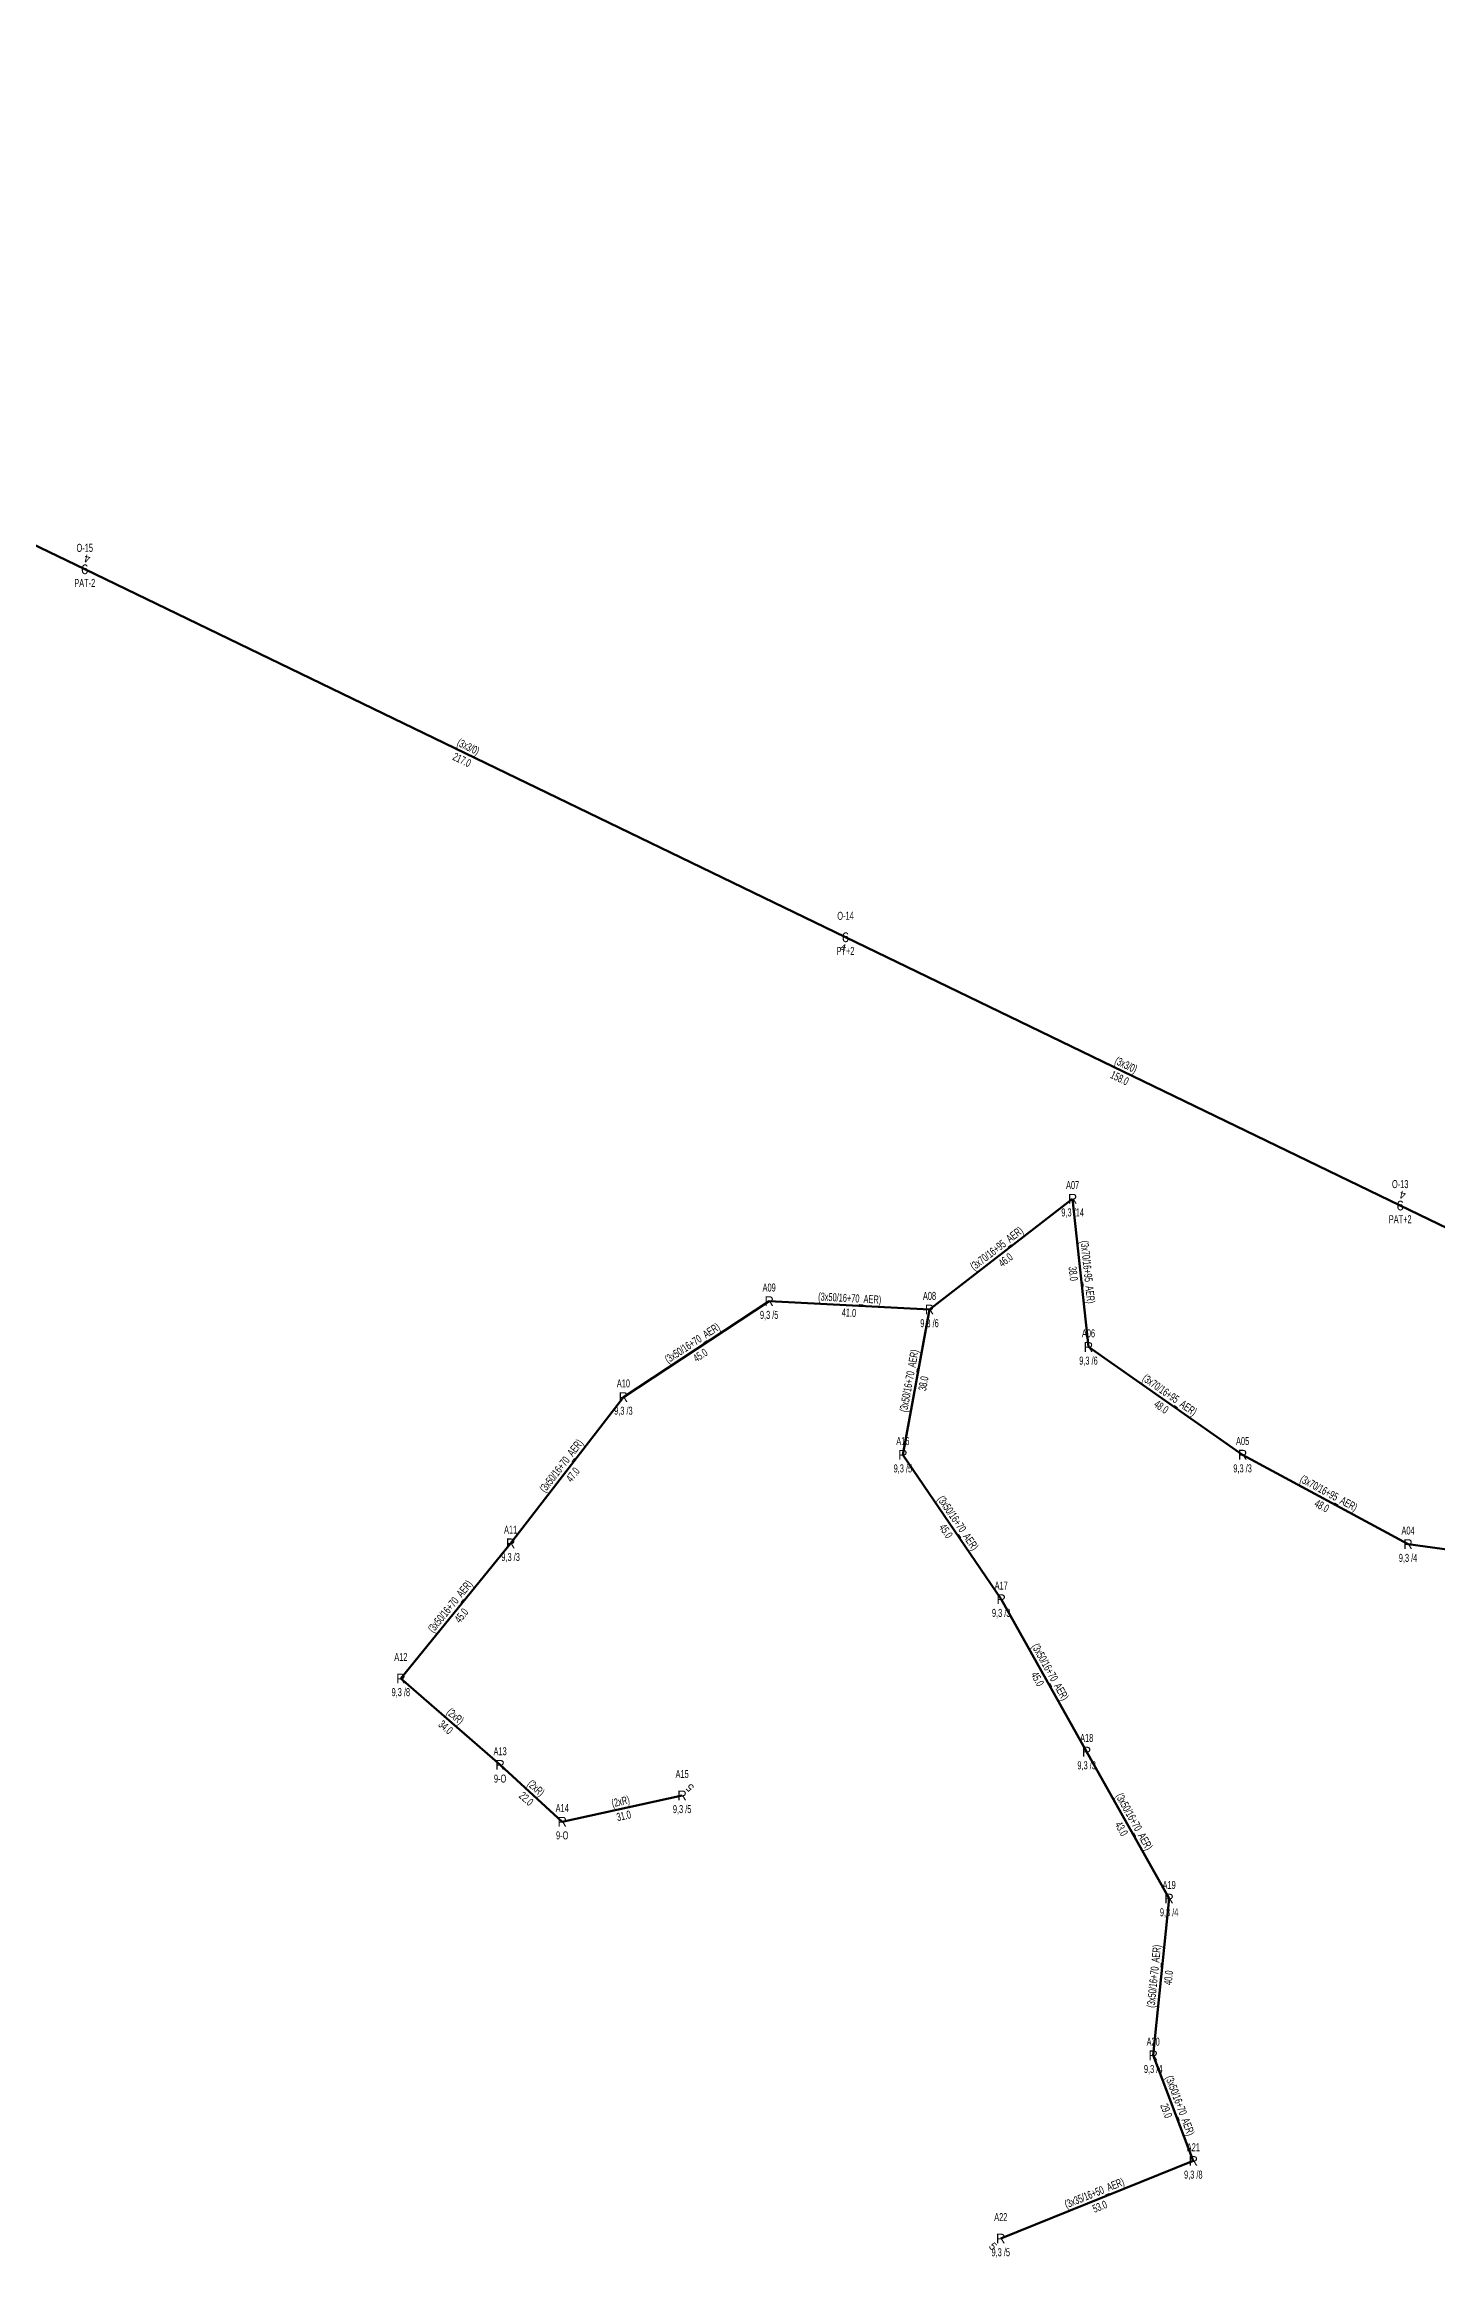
# Model space of a CAD drawing. Header units: millimetres. Extents: x 635683 to 638848, y 4083109 to 4086793.
# Drawn here: x 637685 to 638042, y 4083714 to 4084281 of the extents above; entities that cross this region are included whole.
import ezdxf
from ezdxf.enums import TextEntityAlignment as Align

# ---------------------------------------------------------------- set-up
doc = ezdxf.new("R2010")
doc.units = ezdxf.units.MM
for name, color, linetype, lineweight in [('DIREK_AG_MEVCUT', 120, 'Continuous', 25), ('DIREK_ENH_MEVCUT', 6, 'Continuous', 25), ('HAT_AG_HAVAI_MEVCUT', 126, 'Continuous', 50), ('HAT_ENH_HAVAI_MEVCUT', 6, 'Continuous', 70)]:
    doc.layers.add(name, color=color, linetype=linetype, lineweight=lineweight)
doc.styles.add('Direk', font='B_CAD')
doc.styles.get("Standard").update_dxf_attribs({"font": 'Arial'})

msp = doc.modelspace()

# ---------------------------------------------------------------- linework, layer by layer
at = {"layer": 'HAT_AG_HAVAI_MEVCUT'}
for p, q in [((637948.835, 4083985.03), (637912.163, 4083956.643)), ((637952.898, 4083947.053), (637948.835, 4083985.03)), ((637871.071, 4083958.782), (637833.714, 4083934.221)), ((637912.163, 4083956.643), (637871.071, 4083958.782)), ((637912.163, 4083956.643), (637905.334, 4083919.44)), ((637992.399, 4083919.448), (637952.898, 4083947.053)), ((637833.714, 4083934.221), (637804.815, 4083896.736)), ((637905.334, 4083919.44), (637930.534, 4083882.416)), ((638034.797, 4083896.515), (637992.399, 4083919.448)), ((637804.815, 4083896.736), (637776.675, 4083862.104)), ((638075.445, 4083890.897), (638034.797, 4083896.515)), ((637930.534, 4083882.416), (637952.433, 4083843.366)), ((637802.12, 4083839.957), (637776.675, 4083862.104)), ((637952.433, 4083843.366), (637973.571, 4083805.705)), ((637818.036, 4083825.405), (637802.12, 4083839.957)), ((637848.764, 4083832.138), (637818.036, 4083825.405)), ((637973.571, 4083805.705), (637969.482, 4083765.547)), ((637969.482, 4083765.547), (637979.767, 4083738.489)), ((637979.767, 4083738.489), (637930.425, 4083718.588))]:
    msp.add_line(p, q, dxfattribs=at)
at = {"layer": 'HAT_ENH_HAVAI_MEVCUT'}
for p, q in [((637695.675, 4084146.329), (637417.511, 4084280.859)), ((637890.634, 4084052.038), (637695.675, 4084146.329)), ((638032.782, 4083983.29), (637890.634, 4084052.038)), ((638032.782, 4083983.29), (638180.341, 4083911.925))]:
    msp.add_line(p, q, dxfattribs=at)

# ---------------------------------------------------------------- texts
at = {"layer": 'DIREK_AG_MEVCUT', "linetype": 'ByBlock', "width": 0.53}
for s, p in [('A07', (637948.835, 4083988.53)), ('9,3 /14', (637948.835, 4083981.53)), ('A09', (637871.071, 4083962.282)), ('A08', (637912.163, 4083960.143)), ('9,3 /5', (637871.071, 4083955.282)), ('9,3 /6', (637912.163, 4083953.143)), ('A06', (637952.898, 4083950.553)), ('9,3 /6', (637952.898, 4083943.553)), ('A10', (637833.714, 4083937.721)), ('9,3 /3', (637833.714, 4083930.721)), ('A16', (637905.334, 4083922.94)), ('A05', (637992.399, 4083922.948)), ('9,3 /5', (637905.334, 4083915.94)), ('9,3 /3', (637992.399, 4083915.948)), ('A11', (637804.815, 4083900.236)), ('A04', (638034.797, 4083900.015)), ('9,3 /3', (637804.815, 4083893.236)), ('9,3 /4', (638034.797, 4083893.015)), ('A17', (637930.534, 4083885.916)), ('9,3 /3', (637930.534, 4083878.916)), ('A12', (637776.675, 4083867.604)), ('9,3 /8', (637776.675, 4083858.604)), ('A18', (637952.433, 4083846.866)), ('A13', (637802.12, 4083843.457)), ('9,3 /3', (637952.433, 4083839.866)), ('9-O', (637802.12, 4083836.457)), ('A15', (637848.764, 4083837.638)), ('A14', (637818.036, 4083828.905)), ('9,3 /5', (637848.764, 4083828.638)), ('9-O', (637818.036, 4083821.905)), ('A19', (637973.571, 4083809.205)), ('9,3 /4', (637973.571, 4083802.205)), ('A20', (637969.482, 4083769.047)), ('9,3 /4', (637969.482, 4083762.047)), ('A21', (637979.767, 4083741.989)), ('9,3 /8', (637979.767, 4083734.989)), ('A22', (637930.425, 4083724.088)), ('9,3 /5', (637930.425, 4083715.088))]:
    msp.add_text(s, height=2.05, dxfattribs=at).set_placement(p, align=Align.MIDDLE_CENTER)
at = {"layer": 'DIREK_AG_MEVCUT', "linetype": 'ByBlock', "style": 'Direk'}
for p in [(637948.835, 4083985.03), (637871.071, 4083958.782), (637912.163, 4083956.643), (637952.898, 4083947.053), (637833.714, 4083934.221), (637905.334, 4083919.44), (637992.399, 4083919.448), (637804.815, 4083896.736), (638034.797, 4083896.515), (637930.534, 4083882.416), (637776.675, 4083862.104), (637802.12, 4083839.957), (637952.433, 4083843.366), (637848.764, 4083832.138), (637818.036, 4083825.405), (637973.571, 4083805.705), (637969.482, 4083765.547), (637979.767, 4083738.489), (637930.425, 4083718.588)]:
    msp.add_text('R', height=2.5, dxfattribs=at).set_placement(p, align=Align.MIDDLE_CENTER)
at = {"layer": 'DIREK_AG_MEVCUT', "color": 32, "style": 'Direk'}
for rotation, p in [(495.000001, (637850.743899, 4083834.117899)), (315.000001, (637928.445101, 4083716.608101))]:
    msp.add_text('5', height=2, rotation=rotation, dxfattribs=at).set_placement(p, align=Align.MIDDLE_CENTER)
at = {"layer": 'DIREK_ENH_MEVCUT', "linetype": 'ByBlock', "width": 0.53}
for s, p in [('O-15', (637695.675, 4084151.829)), ('PAT-2', (637695.675, 4084142.829)), ('O-14', (637890.634, 4084057.538)), ('PT+2', (637890.634, 4084048.538)), ('O-13', (638032.782, 4083988.79)), ('PAT+2', (638032.782, 4083979.79))]:
    msp.add_text(s, height=2.05, dxfattribs=at).set_placement(p, align=Align.MIDDLE_CENTER)
at = {"layer": 'DIREK_ENH_MEVCUT', "linetype": 'ByBlock', "style": 'Direk'}
for p in [(637695.675, 4084146.329), (637890.634, 4084052.038), (638032.782, 4083983.29)]:
    msp.add_text('6', height=2.5, dxfattribs=at).set_placement(p, align=Align.MIDDLE_CENTER)
at = {"layer": 'DIREK_ENH_MEVCUT', "color": 32, "style": 'Direk'}
for rotation, p in [(527.094745, (637696.300351, 4084149.058274)), (347.094745, (637890.008649, 4084049.308726)), (527.094936, (638033.407342, 4083986.019276))]:
    msp.add_text('4', height=2, rotation=rotation, dxfattribs=at).set_placement(p, align=Align.MIDDLE_CENTER)
at = {"layer": 'HAT_AG_HAVAI_MEVCUT', "lineweight": 30, "width": 0.53}
for s, rotation, p in [('(3x70/16+95_AER)', 397.742677, (637929.978701, 4083971.508653, 318956.0815)), ('(3x70/16+95_AER)', 276.106607, (637951.711677, 4083966.131922, 318974.4175)), ('(3x50/16+70_AER)', 357.020219, (637891.661186, 4083958.561351, 318935.5355)), ('(3x50/16+70_AER)', 393.323605, (637851.925538, 4083947.211744, 318916.857)), ('(3x50/16+70_AER)', 439.598552, (637907.912468, 4083938.194962, 318952.667)), ('(3x70/16+95_AER)', 325.052492, (637973.135402, 4083933.947226, 318976.449)), ('(3x50/16+70_AER)', 412.369632, (637818.591329, 4083915.99748, 318902.4075)), ('(3x70/16+95_AER)', 331.591126, (638014.002396, 4083908.729139, 318996.1995)), ('(3x50/16+70_AER)', 304.240753, (637918.636678, 4083901.406271, 318965.267)), ('(3x50/16+70_AER)', 410.904646, (637790.085317, 4083879.956021, 318888.3375)), ('(3x50/16+70_AER)', 299.28344, (637942.224879, 4083863.306761, 318976.2165)), ('(2xR)', 318.964109, (637789.955552, 4083851.671654, 318888.3375)), ('(2xR)', 317.563322, (637810.651559, 4083833.30832, 318901.06)), ('(2xR)', 372.359105, (637833.218068, 4083829.601802, 318909.018)), ('(3x50/16+70_AER)', 299.304203, (637963.743228, 4083824.951529, 318986.7855)), ('(3x50/16+70_AER)', 444.186021, (637970.680872, 4083785.712104, 318984.741)), ('(3x50/16+70_AER)', 290.812268, (637975.419037, 4083752.320011, 318989.8835)), ('(3x35/16+50_AER)', 381.96559, (637954.778058, 4083729.326797, 318965.2125))]:
    msp.add_text(s, height=2.05, rotation=rotation, dxfattribs=at).set_placement(p, align=Align.CENTER)
for s, rotation, p in [('46.0', 397.742677, (637931.019299, 4083970.164347, 318956.0815)), ('38.0', 276.106607, (637950.021323, 4083965.951078, 318974.4175)), ('41.0', 357.020219, (637891.572814, 4083956.863649, 318935.5355)), ('45.0', 393.323605, (637852.859462, 4083945.791256, 318916.857)), ('38.0', 439.598552, (637909.584532, 4083937.888038, 318952.667)), ('48.0', 325.052492, (637972.161598, 4083932.553774, 318976.449)), ('47.0', 412.369632, (637819.937671, 4083914.95952, 318902.4075)), ('48.0', 331.591126, (638013.193604, 4083907.233861, 318996.1995)), ('45.0', 304.240753, (637917.231322, 4083900.449729, 318965.267)), ('45.0', 410.904646, (637791.404683, 4083878.883979, 318888.3375)), ('45.0', 299.28344, (637940.742121, 4083862.475239, 318976.2165)), ('34.0', 318.964109, (637788.839448, 4083850.389346, 318888.3375)), ('22.0', 317.563322, (637809.504441, 4083832.05368, 318901.06)), ('31.0', 372.359105, (637833.581932, 4083827.941198, 318909.018)), ('43.0', 299.304203, (637962.260772, 4083824.119471, 318986.7855)), ('40.0', 444.186021, (637972.372128, 4083785.539896, 318984.741)), ('29.0', 290.812268, (637973.829963, 4083751.715989, 318989.8835)), ('53.0', 381.96559, (637955.413942, 4083727.750203, 318965.2125))]:
    msp.add_text(s, height=2.05, rotation=rotation, dxfattribs=at).set_placement(p, align=Align.TOP_CENTER)
at = {"layer": 'HAT_ENH_HAVAI_MEVCUT', "lineweight": 30, "width": 0.53}
for rotation, p in [(334.189487, (637793.524587, 4084099.948703)), (334.189882, (637962.078082, 4084018.429206))]:
    msp.add_text('(3x3/0)', height=2.05, rotation=rotation, dxfattribs=at).set_placement(p, align=Align.CENTER)
for s, rotation, p in [('217.0', 334.189487, (637792.784413, 4084098.418297)), ('158.0', 334.189882, (637961.337918, 4084016.898794))]:
    msp.add_text(s, height=2.05, rotation=rotation, dxfattribs=at).set_placement(p, align=Align.TOP_CENTER)

doc.saveas('drawing.dxf')
